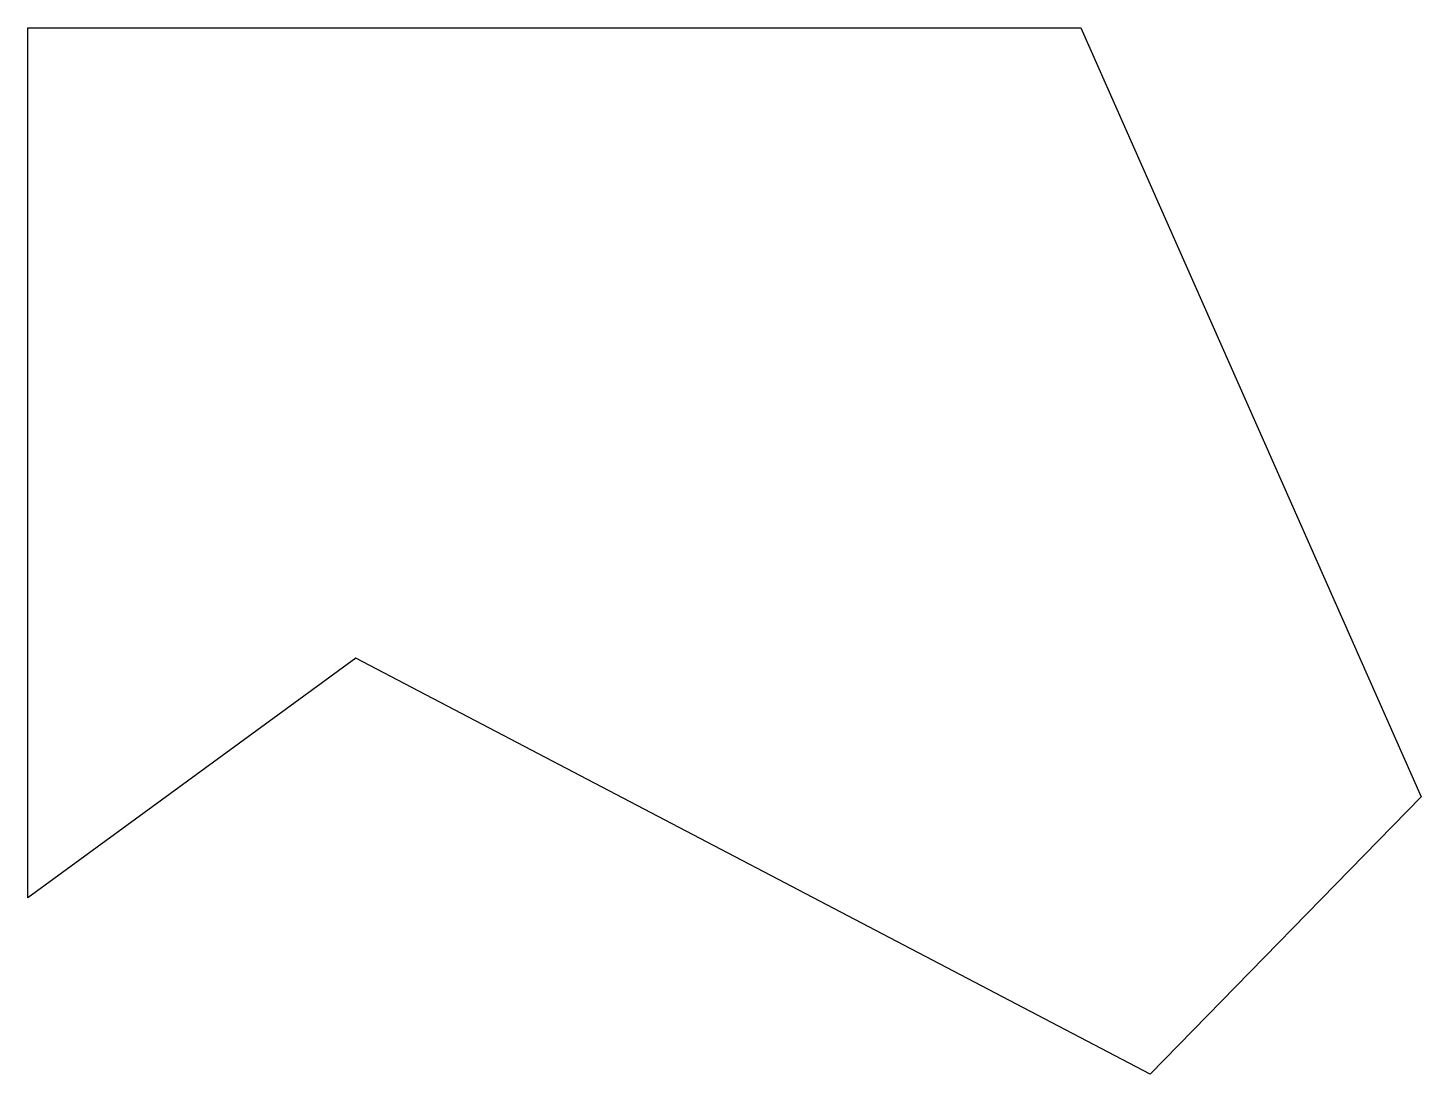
# Model space of a CAD drawing. Header units: millimetres. Extents: x 40.7 to 74.6, y -46.1 to -20.7.
import ezdxf

# ---------------------------------------------------------------- set-up
doc = ezdxf.new("R2010")
doc.units = ezdxf.units.MM
doc.layers.add('Default', color=18, linetype='Continuous', true_color=0x000000)

msp = doc.modelspace()

# ---------------------------------------------------------------- linework, layer by layer
at = {"layer": 'Default'}
msp.add_lwpolyline([(40.662, -41.831), (40.662, -20.668), (66.271, -20.668), (74.552, -39.377), (67.958, -46.124), (48.636, -36.003)], close=True, dxfattribs=at)

doc.saveas('drawing.dxf')
